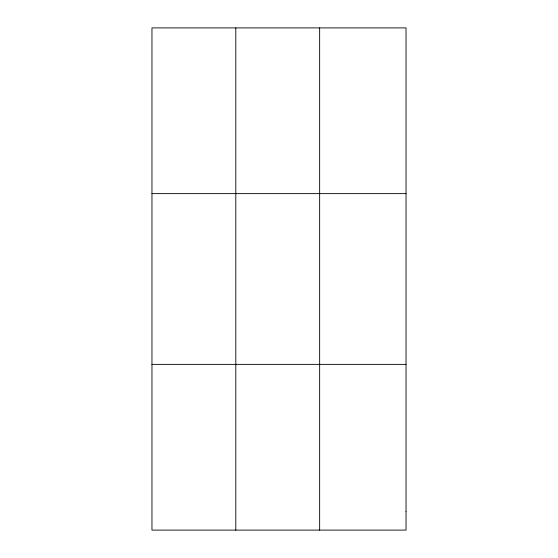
<?xml version="1.0" encoding="UTF-8"?>
<svg xmlns="http://www.w3.org/2000/svg" width="558" height="558" viewBox="0 0 558 558"><rect width="100%" height="100%" fill="white"/><g stroke="black" fill="none" stroke-linecap="round" stroke-linejoin="round"><path stroke-width="0.84" d="M235.804 530.1L235.804 27.9M319.65 530.1L319.65 27.9M151.964 193.626L406.036 193.626M151.964 364.374L406.036 364.374M406.036 511.686L406.036 530.1L151.964 530.1L151.964 27.9L406.036 27.9L406.036 511.686"/></g></svg>
